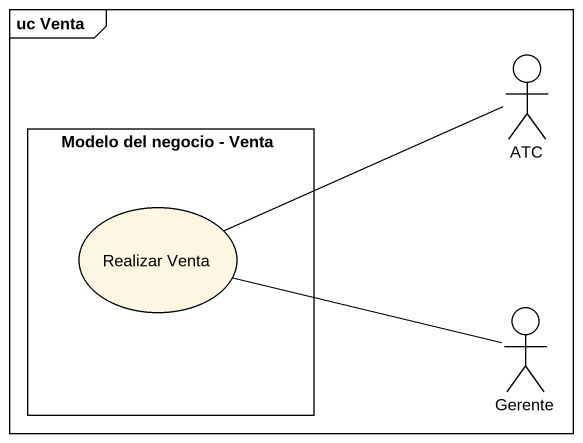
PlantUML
@startuml
mainframe uc Venta
actor ATC
rectangle "Modelo del negocio - Venta" as Modelo_del_negocio_Venta {
  usecase "Realizar Venta" as Realizar_Venta
}
actor Gerente
ATC -left- Realizar_Venta
Gerente -left- Realizar_Venta
@enduml
